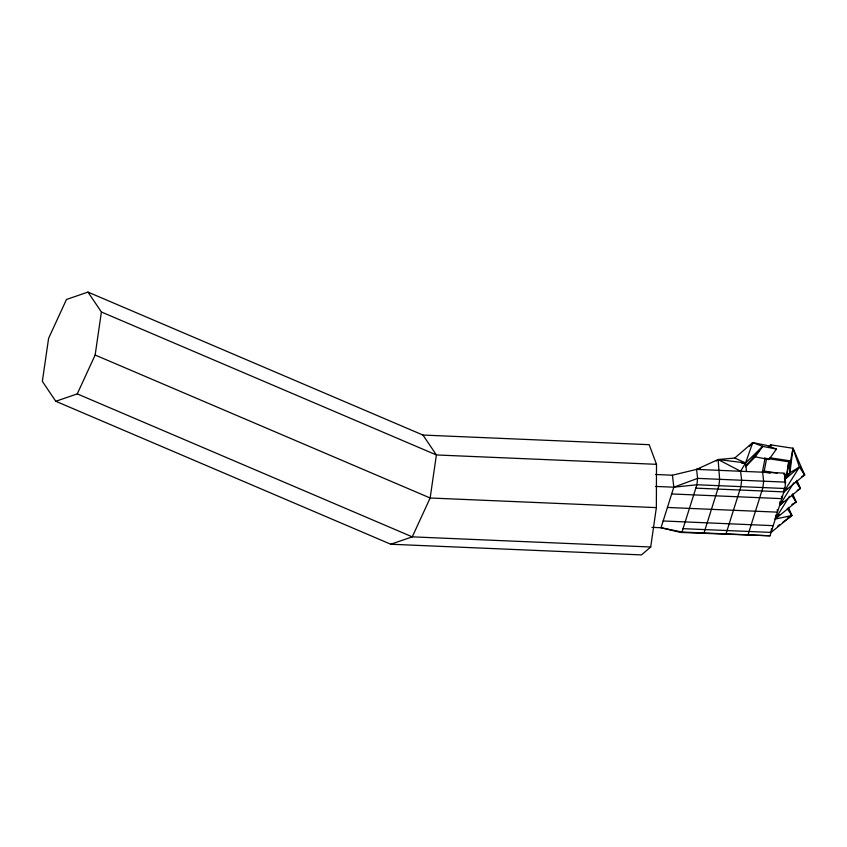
<?xml version="1.0" encoding="UTF-8"?>
<svg xmlns="http://www.w3.org/2000/svg" width="847" height="847" viewBox="0 0 847 847"><rect width="100%" height="100%" fill="white"/><g stroke="black" fill="none" stroke-linecap="round" stroke-linejoin="round"><path stroke-width="1.27" d="M656.361 507.618L656.499 464.325L649.173 444.686L422.96 435.051L87.961 292.088L66.479 299.478L48.597 338.334L42.35 381.372L55.786 401.277L390.785 544.24L641.454 554.912L650.708 547.003L656.361 507.618L430.149 497.994L95.15 355.02L101.396 311.992L87.961 292.088M786.164 477.052L788.748 461.774L790.558 460.916L793.004 448.264L770.929 444.897L769.108 445.755M695.821 488.137L783.867 491.885L784.248 488.052M784.756 482.949L785.137 479.127L789.923 472.711L799.42 467.078L793.004 448.264L789.923 472.711L784.354 478.1M651.968 527.342L661.031 527.734L680.564 532.424L770.018 535.791L784.925 488.507L785.561 482.123L784.269 473.124L696.583 469.386L672.444 475.209L655.61 474.489M683.042 528.666L771.077 532.414L771.511 528.592M775.778 515.082L775.344 518.904L796.127 501.985L792.591 493.854M780.034 501.572L779.6 505.394L800.394 488.465L796.847 480.344M786.969 475.929L788.748 461.774L767.964 458.608M770.198 473.113L762.406 471.917L764.852 459.265M762.406 471.917L764.216 471.059L766.662 458.407M770.431 447.428L770.929 444.897M672.444 475.209L673.81 487.194L661.031 527.734L681.973 532.043L770.018 535.791M724.587 534.298L725.995 533.917L740.903 486.633L741.633 480.26L740.606 471.26L745.582 462.949L752.739 442.61L766.493 445.331L776.445 449.09L768.97 459.54L755.217 456.829L745.604 466.75M55.786 401.277L77.268 393.887L95.15 355.02M783.867 491.885L799.42 467.078L804.65 474.955L783.867 491.885L787.339 488.412M793.808 482.748L779.6 505.394L783.073 501.922M789.542 496.257L775.344 518.904L779.685 514.563M751.247 444.707L752.739 442.61L762.692 446.369L776.445 449.09M755.217 456.829L762.692 446.369L745.582 462.949L741.697 463.245M745.54 466.358L762.692 446.369M749.161 446.422L752.739 442.61L734.73 458.036L718.129 459.529L696.583 469.386L697.61 478.375L696.89 484.759L681.973 532.043L680.564 532.424M785.137 479.127L799.42 467.078M771.077 532.414L791.871 515.495L788.324 507.374M716.266 461.054L718.129 459.529L745.582 462.949L746.503 471.514M777.504 526.262L779.558 524.717M782.639 522.408L791.871 515.495L788.356 508.751M801.484 476.84L804.65 474.955L793.004 448.264M797.228 490.349L800.394 488.465L796.879 481.731M791.913 504.484L796.127 501.985L792.623 495.241M787.646 517.993L791.871 515.495L787.287 508.602M784.491 475.294L786.302 474.426L783.708 474.034M655.684 486.422L673.81 487.194L697.61 478.375L785.561 482.123M390.785 544.24L412.267 536.85L650.708 547.003M696.583 469.386L700.098 468.444M702.576 533.366L703.984 532.985L718.902 485.691L719.622 479.317L718.129 459.529L740.606 471.26M746.599 535.24L748.007 534.859L762.914 487.565L763.645 481.191L762.618 472.203M775.111 519.105L791.871 515.495M673.81 487.194L696.89 484.759L784.925 488.507M656.499 464.325L436.396 454.955L101.396 311.992M671.682 493.949L781.728 498.639L781.463 496.236M667.425 507.459L777.472 512.149L777.197 509.756M663.159 520.979L773.216 525.659M769.775 457.751L790.558 460.916L789.923 472.711L788.748 461.774L789.955 465.31M764.216 471.059L777.207 473.039M764.545 457.867L768.97 459.54M77.268 393.887L412.267 536.85L430.149 497.994L436.396 454.955L422.96 435.051M734.73 458.036L745.582 462.949M795.809 481.572L800.394 488.465M791.553 495.082L796.127 501.985M800.553 467.099L804.65 474.955"/></g></svg>
